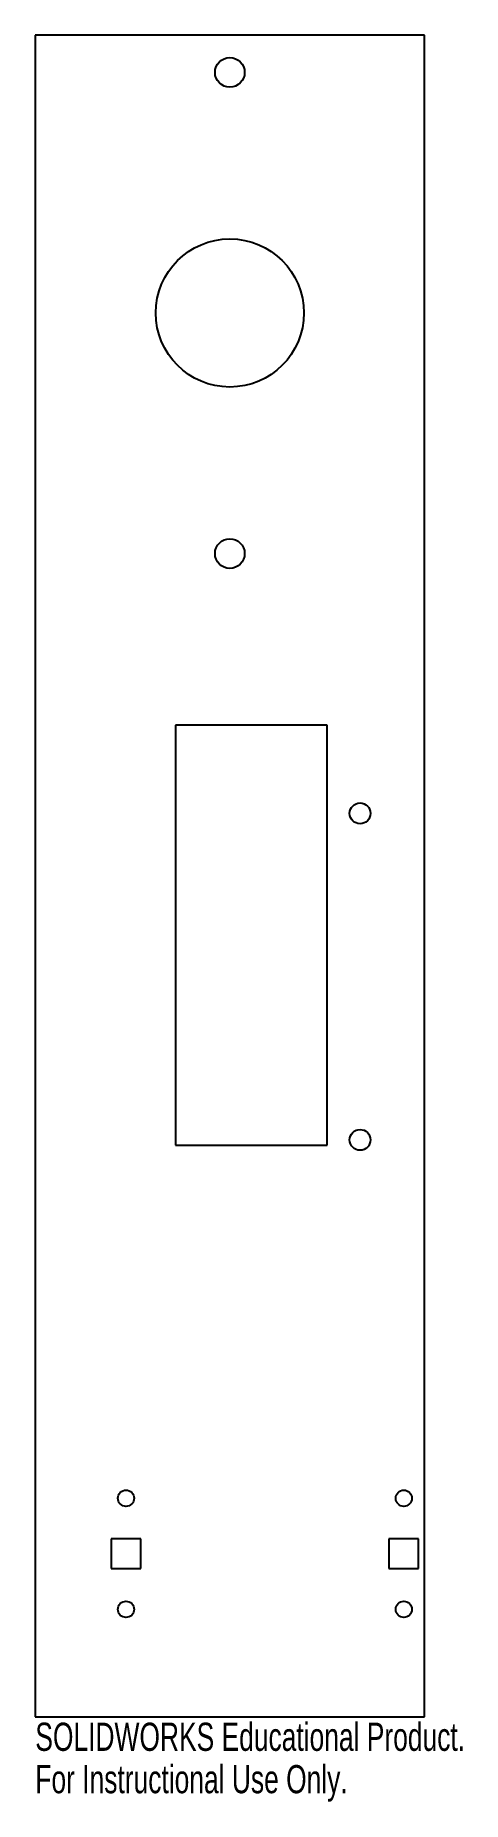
# Model space of a CAD drawing. Header units: inches. Extents: x 0 to 2.9, y -11.9 to 0.
import ezdxf

# ---------------------------------------------------------------- set-up
doc = ezdxf.new("R2010")
doc.units = ezdxf.units.IN
doc.header["$MEASUREMENT"] = 0
doc.styles.add('SLDTEXTSTYLE0', font='TXT', dxfattribs={"width": 0.7})

msp = doc.modelspace()

# ---------------------------------------------------------------- linework, layer by layer
at = {"color": 7, "linetype": 'Continuous', "lineweight": 25}
for p, q in [((0, 0), (0, -11.35)), ((2.626, 0), (0, 0)), ((2.626, -11.35), (2.626, 0)), ((1.97, -4.657), (0.947, -4.657)), ((0.947, -4.657), (0.947, -7.492)), ((1.97, -7.492), (1.97, -4.657)), ((0.947, -7.492), (1.97, -7.492)), ((0.712, -10.15), (0.512, -10.15)), ((0.512, -10.15), (0.512, -10.35)), ((0.712, -10.35), (0.712, -10.15)), ((2.587, -10.15), (2.387, -10.15)), ((2.387, -10.15), (2.387, -10.35)), ((2.587, -10.35), (2.587, -10.15)), ((0.512, -10.35), (0.712, -10.35)), ((2.387, -10.35), (2.587, -10.35)), ((0, -11.35), (2.626, -11.35))]:
    msp.add_line(p, q, dxfattribs=at)
for centre, radius in [((1.313, -0.25), 0.1), ((1.313, -1.874), 0.5), ((1.313, -3.498), 0.1), ((2.192, -5.252), 0.0703), ((2.192, -7.456), 0.0703), ((0.612, -9.875), 0.0547), ((2.487, -9.875), 0.0547), ((0.612, -10.625), 0.0547), ((2.487, -10.625), 0.0547)]:
    msp.add_circle(centre, radius, dxfattribs=at)

# ---------------------------------------------------------------- texts
at = {"color": 7, "linetype": 'Continuous', "char_height": 0.1903, "attachment_point": 1, "style": 'SLDTEXTSTYLE0'}
for s, insert in [('SOLIDWORKS Educational Product.', (0, -11.39)), ('For Instructional Use Only.', (0, -11.676))]:
    msp.add_mtext(s, dxfattribs=dict(at, insert=insert))

doc.saveas('drawing.dxf')
